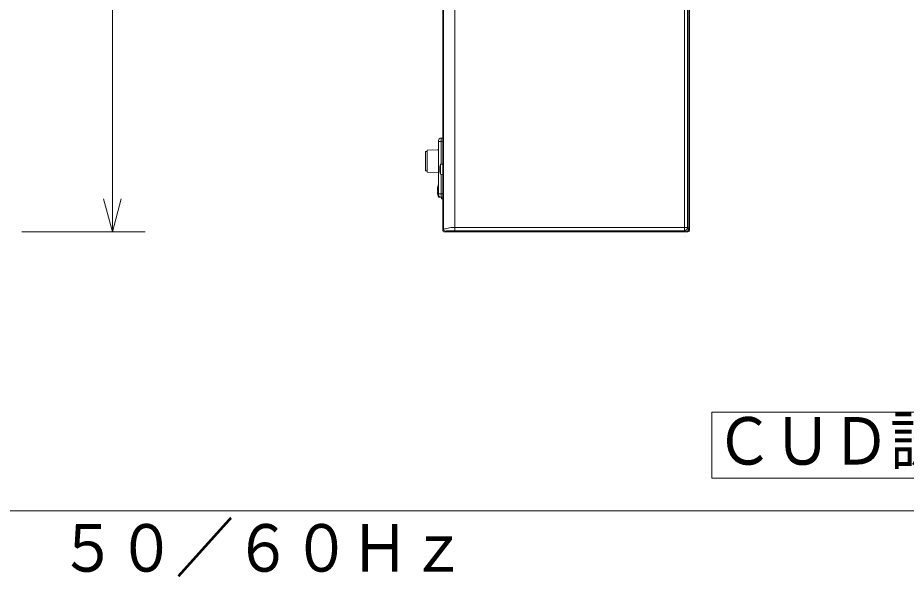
# Model space of a CAD drawing. Units: millimetres on the paper. Extents: x -401 to 401, y -280 to 280.
# Drawn here: x -320.2 to -266.2, y 1 to 35 of the extents above; entities that cross this region are included whole.
import ezdxf
from ezdxf.enums import TextEntityAlignment as Align

# ---------------------------------------------------------------- set-up
doc = ezdxf.new("R2010")
doc.units = ezdxf.units.MM
for name, color, linetype, lineweight in [('0-1_WAKU', 4, 'Continuous', 9), ('0-5_GAIKEI', 4, 'Continuous', 9), ('0-6_SUNPO', 7, 'Continuous', 9), ('0-7_MOJI1', 7, 'Continuous', 9)]:
    doc.layers.add(name, color=color, linetype=linetype, lineweight=lineweight)
doc.styles.add('ＭＳ ゴシック', font='')
doc.styles.get('ＭＳ ゴシック').set_extended_font_data('MS Gothic')

# ---------------------------------------------------------------- blocks, each defined once
blk = doc.blocks.new('_OPEN30')
at = {"layer": '0-6_SUNPO'}
blk.add_line((0, 0), (-1, 0), dxfattribs=at)
blk.add_lwpolyline([(-1, 0.2679), (0, 0), (-1, -0.2679)], dxfattribs=at)

msp = doc.modelspace()

# ---------------------------------------------------------------- linework, layer by layer
at = {"layer": '0-1_WAKU', "color": 3}
msp.add_line((-260, 5), (-385, 5), dxfattribs=at)
at = {"layer": '0-5_GAIKEI', "color": 7}
for p, q in [((-294.346, 22.052), (-294.346, 88.254)), ((-279.346, 88.254), (-279.346, 22.053)), ((-279.595, 21.953), (-294.246, 21.953)), ((-279.593, 21.953), (-279.446, 21.953))]:
    msp.add_line(p, q, dxfattribs=at)
at = {"layer": '0-5_GAIKEI'}
for p, q in [((-294.302, 88.21), (-294.302, 22.096)), ((-293.603, 88.085), (-293.603, 22.221)), ((-279.664, 22.221), (-279.664, 88.285)), ((-279.464, 22.221), (-279.464, 88.085)), ((-279.396, 88.154), (-279.396, 22.152)), ((-279.346, 29.365), (-279.346, 29.368)), ((-294.346, 27.653), (-294.448, 27.651)), ((-294.596, 27.501), (-294.596, 24.204)), ((-294.596, 27.451), (-294.448, 27.451)), ((-294.346, 27.453), (-294.448, 27.451)), ((-294.448, 27.451), (-294.448, 26.059)), ((-295.396, 25.663), (-295.396, 26.843)), ((-295.396, 26.843), (-295.296, 26.843)), ((-295.296, 26.923), (-294.596, 26.941)), ((-295.296, 25.583), (-295.296, 26.923)), ((-279.346, 26.939), (-279.346, 26.938)), ((-294.519, 25.912), (-294.52, 25.913)), ((-294.476, 26.056), (-294.346, 26.068)), ((-294.476, 26.056), (-294.476, 25.449)), ((-295.396, 25.663), (-295.296, 25.663)), ((-295.296, 25.583), (-294.596, 25.564)), ((-294.519, 25.791), (-294.531, 25.792)), ((-294.52, 25.593), (-294.519, 25.593)), ((-294.476, 25.449), (-294.346, 25.438)), ((-294.448, 25.447), (-294.448, 24.254)), ((-294.653, 24.506), (-294.669, 24.507)), ((-294.654, 24.663), (-294.653, 24.662)), ((-294.654, 24.243), (-294.653, 24.243)), ((-294.596, 24.254), (-294.448, 24.254)), ((-294.596, 24.203), (-294.596, 24.053)), ((-294.596, 24.053), (-294.426, 24.038)), ((-294.346, 24.053), (-294.448, 24.054)), ((-294.426, 24.054), (-294.426, 23.953)), ((-294.346, 23.953), (-294.426, 23.953)), ((-279.664, 22.221), (-279.664, 22.021)), ((-279.464, 22.221), (-279.664, 22.221)), ((-279.464, 22.221), (-279.396, 22.152)), ((-279.396, 22.253), (-279.346, 22.253)), ((-293.603, 22.021), (-279.664, 22.021)), ((-279.664, 22.021), (-279.595, 21.953)), ((-279.596, 21.653), (-279.596, 21.653)), ((-279.546, 21.953), (-279.546, 21.958))]:
    msp.add_line(p, q, dxfattribs=at)
for points in [[(-294.448, 27.651), (-294.448, 27.651), (-294.449, 27.649), (-294.449, 27.638), (-294.449, 27.563), (-294.448, 27.451)], [(-294.596, 26.953), (-294.646, 26.953), (-294.646, 26.94)], [(-294.519, 25.912), (-294.526, 25.872), (-294.531, 25.832), (-294.532, 25.816), (-294.532, 25.801), (-294.532, 25.795), (-294.532, 25.793), (-294.531, 25.793), (-294.531, 25.792), (-294.531, 25.792), (-294.531, 25.792)], [(-294.531, 25.792), (-294.531, 25.792), (-294.531, 25.792), (-294.531, 25.793), (-294.532, 25.793), (-294.532, 25.8)], [(-294.519, 25.791), (-294.52, 25.753), (-294.519, 25.714), (-294.531, 25.713), (-294.531, 25.713), (-294.531, 25.713), (-294.531, 25.713), (-294.532, 25.71), (-294.532, 25.695), (-294.531, 25.673)], [(-294.532, 25.701), (-294.532, 25.709), (-294.532, 25.712), (-294.531, 25.713), (-294.531, 25.713), (-294.531, 25.713), (-294.531, 25.713)], [(-294.531, 25.673), (-294.526, 25.633), (-294.519, 25.593)], [(-294.669, 24.507), (-294.669, 24.507), (-294.669, 24.507), (-294.67, 24.508), (-294.67, 24.509), (-294.671, 24.516), (-294.669, 24.557)], [(-294.669, 24.348), (-294.671, 24.388), (-294.67, 24.395), (-294.67, 24.397), (-294.67, 24.398), (-294.669, 24.398), (-294.669, 24.398), (-294.653, 24.4)], [(-294.346, 24.253), (-294.448, 24.254), (-294.449, 24.124), (-294.449, 24.058), (-294.448, 24.055), (-294.448, 24.055), (-294.448, 24.054)], [(-294.302, 22.096), (-294.299, 22.098), (-294.29, 22.104), (-294.264, 22.114), (-294.227, 22.128), (-294.17, 22.145), (-294.102, 22.162), (-294.023, 22.179), (-293.935, 22.195), (-293.835, 22.208), (-293.728, 22.217), (-293.603, 22.221)], [(-293.603, 22.221), (-293.42, 22.221), (-292.812, 22.221), (-291.948, 22.221), (-279.664, 22.221)], [(-279.664, 22.021), (-279.644, 22.022), (-279.624, 22.025), (-279.605, 22.03), (-279.586, 22.037), (-279.568, 22.046), (-279.551, 22.057), (-279.535, 22.069), (-279.52, 22.083), (-279.507, 22.098), (-279.495, 22.114), (-279.486, 22.132), (-279.477, 22.15), (-279.471, 22.169), (-279.467, 22.189), (-279.464, 22.221)], [(-279.595, 21.953), (-279.575, 21.954), (-279.555, 21.957), (-279.536, 21.962), (-279.517, 21.968), (-279.499, 21.977), (-279.482, 21.988), (-279.466, 22), (-279.452, 22.014), (-279.438, 22.029), (-279.427, 22.045), (-279.417, 22.062), (-279.409, 22.081), (-279.403, 22.1), (-279.398, 22.119), (-279.396, 22.152)], [(-294.346, 22.052), (-294.318, 22.08), (-294.307, 22.091), (-294.302, 22.096)], [(-294.246, 21.953), (-294.21, 21.989), (-294.202, 21.996)], [(-294.202, 21.996), (-294.201, 21.997), (-294.196, 21.999), (-294.184, 22.002), (-294.144, 22.007), (-294.041, 22.013), (-293.898, 22.018), (-293.725, 22.021), (-293.603, 22.021)], [(-293.601, 22.087), (-293.602, 22.028), (-293.603, 22.023), (-293.603, 22.021)]]:
    msp.add_lwpolyline(points, dxfattribs=at)
for centre, radius, start, end in [((-294.446, 27.501), 0.15, 91, 180), ((-293.737, 25.753), 0.798, 157.6435, 168.4373), ((-293.737, 25.753), 0.798, 191.5627, 202.3565), ((-293.635, 24.453), 1.041, 157.3871, 168.3578), ((-294.609, 24.519), 0.0621, 177.7502, 189.5764), ((-294.605, 24.386), 0.0662, 170.7516, 181.9348), ((-293.631, 24.453), 1.044, 168.434, 174.2703), ((-293.631, 24.453), 1.044, 185.7295, 191.5662), ((-293.513, 24.453), 1.141, 177.3356, 182.6632), ((-293.635, 24.453), 1.041, 191.6422, 202.6129), ((-294.446, 24.204), 0.15, 180, 269), ((-301.745, 22.061), 8.144, 0.1855, 1.128), ((-294.202, 22.097), 0.1, 180.2333, 269.805)]:
    msp.add_arc(centre, radius, start, end, dxfattribs=at)
at = {"layer": '0-5_GAIKEI', "color": 7}
for centre, radius, start, end in [((-294.246, 22.053), 0.0998, 180.0096, 225.0236), ((-294.246, 22.052), 0.0998, 224.95, 269.9838), ((-279.446, 22.053), 0.1, 270, 0)]:
    msp.add_arc(centre, radius, start, end, dxfattribs=at)
at = {"layer": '0-6_SUNPO'}
for p, q in [((-314.418, 86.354), (-314.418, 23.953)), ((-319.918, 21.953), (-312.418, 21.953))]:
    msp.add_line(p, q, dxfattribs=at)
at = {"layer": '0-7_MOJI1'}
msp.add_lwpolyline([(-278, 7), (-278, 11), (-260, 11), (-260, 7)], close=True, dxfattribs=at)

# ---------------------------------------------------------------- block references
at = {"layer": '0-6_SUNPO', "xscale": 2, "yscale": 2, "rotation": 270}
msp.add_blockref('_OPEN30', (-314.418, 21.953), dxfattribs=at)

# ---------------------------------------------------------------- texts
at = {"layer": '0-7_MOJI1', "style": 'ＭＳ ゴシック', "width": 0.9}
for s, p in [('ＣＵＤ認証', (-277.8, 6.945)), ('ＡＣ１００Ｖ\u3000５０／６０Ｈｚ', (-342.5, 0.445))]:
    msp.add_text(s, height=2.889, dxfattribs=at).set_placement(p, align=Align.BOTTOM_LEFT)

doc.saveas('drawing.dxf')
